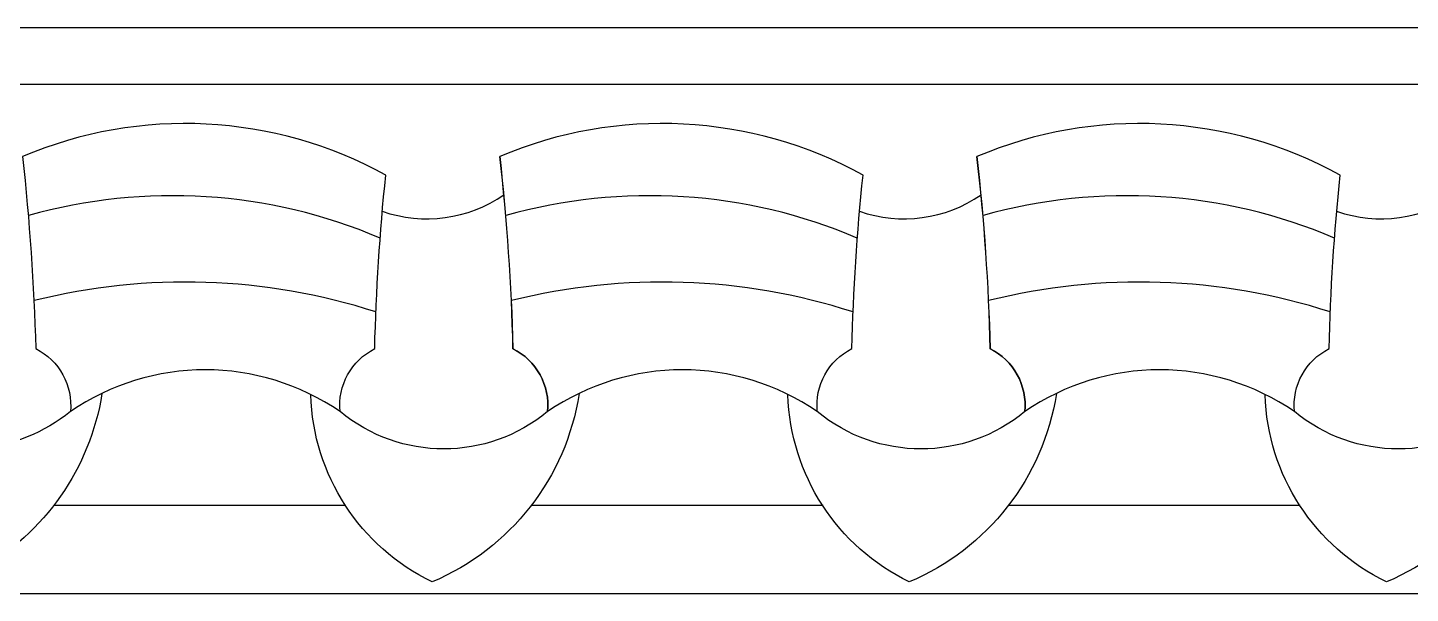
# Model space of a CAD drawing. Header units: metres. Extents: x 2084 to 9590, y 597 to 7347.
# Drawn here: x 2471 to 3204, y 4351 to 4651 of the extents above; entities that cross this region are included whole.
import ezdxf

# ---------------------------------------------------------------- set-up
doc = ezdxf.new("R2010")
doc.units = ezdxf.units.M
for name, color, linetype in [('3', 3, 'Continuous'), ('4', 4, 'Continuous'), ('7', 7, 'Continuous')]:
    doc.layers.add(name, color=color, linetype=linetype)

msp = doc.modelspace()

# ---------------------------------------------------------------- linework, layer by layer
at = {"layer": '3'}
for p, q in [((2445.11, 4621.16), (4407.7, 4621.16)), ((2639.73, 4397.78), (2484.94, 4397.78)), ((2892.73, 4397.78), (2737.94, 4397.78)), ((3145.73, 4397.78), (2990.94, 4397.78))]:
    msp.add_line(p, q, dxfattribs=at)
for points in [[(2636.7, 4447.53, -0.31), (2655.05, 4480.92, -0.02), (2660.93, 4572.94, 0.23), (2468.36, 4582.81, -0.02), (2475.35, 4480.92, -0.31), (2493.7, 4447.53)], [(2889.7, 4447.53, -0.31), (2908.05, 4480.92, -0.02), (2913.93, 4572.94, 0.23), (2721.36, 4582.81, -0.02), (2728.35, 4480.92, -0.31), (2746.7, 4447.53)], [(3142.7, 4447.53, -0.31), (3161.05, 4480.92, -0.02), (3166.93, 4572.94, 0.23), (2974.36, 4582.81, -0.02), (2981.35, 4480.92, -0.31), (2999.7, 4447.53)], [(2636.7, 4447.53, 0.31), (2493.7, 4447.53, -0.15), (2445.11, 4428.04, -0.15)], [(2889.7, 4447.53, 0.31), (2746.7, 4447.53, -0.36), (2636.7, 4447.53, -0.36)], [(2889.7, 4447.53, 0.31), (2746.7, 4447.53, -0.36), (2636.7, 4447.53, -0.36)], [(3142.7, 4447.53, 0.31), (2999.7, 4447.53, -0.36), (2889.7, 4447.53, -0.36)], [(3142.7, 4447.53, 0.31), (2999.7, 4447.53, -0.36), (2889.7, 4447.53, -0.36)], [(3395.7, 4447.53, 0.31), (3252.7, 4447.53, -0.36), (3142.7, 4447.53, -0.36)], [(3395.7, 4447.53, 0.31), (3252.7, 4447.53, -0.36), (3142.7, 4447.53, -0.36)], [(2510.44, 4457.06, -0.23), (2445.11, 4363.42, -0.23)], [(2763.44, 4457.06, -0.26), (2685.48, 4357.24, -0.28), (2621.15, 4456.48)], [(2763.44, 4457.06, -0.26), (2685.48, 4357.24, -0.28), (2621.15, 4456.48)], [(3016.44, 4457.06, -0.26), (2938.48, 4357.24, -0.28), (2874.15, 4456.48)], [(3016.44, 4457.06, -0.26), (2938.48, 4357.24, -0.28), (2874.15, 4456.48)], [(3269.44, 4457.06, -0.26), (3191.48, 4357.24, -0.28), (3127.15, 4456.48)], [(3269.44, 4457.06, -0.26), (3191.48, 4357.24, -0.28), (3127.15, 4456.48)]]:
    msp.add_lwpolyline(points, format="xyb", dxfattribs=at)
for centre, radius, start, end in [((1657.36, 4458.66), 1071.22, 1.19, 6.66), ((1910.36, 4458.66), 1071.22, 1.19, 6.66), ((2547.73, 4280.58), 281.47, 66.96, 105.7), ((2682.72, 4621.43), 71.66, 250.71, 304.72), ((2800.73, 4280.58), 281.47, 66.96, 105.7), ((2935.72, 4621.43), 71.66, 250.71, 304.72), ((3053.73, 4280.58), 281.47, 66.96, 105.7), ((3188.72, 4621.43), 71.66, 250.71, 304.72), ((2554.6, 4185.68), 330.56, 72.2, 104.02), ((2807.6, 4185.68), 330.56, 72.2, 104.02), ((3060.6, 4185.68), 330.56, 72.2, 104.02), ((2713.25, 4450.88), 33.62, 354.28, 63.3), ((2966.25, 4450.88), 33.62, 354.28, 63.3)]:
    msp.add_arc(centre, radius, start, end, dxfattribs=at)
at = {"layer": '4'}
msp.add_line((2445.11, 4651.16), (4407.7, 4651.16), dxfattribs=at)
at = {"layer": '7'}
msp.add_line((2445.11, 4351.16), (4407.7, 4351.16), dxfattribs=at)

doc.saveas('drawing.dxf')
